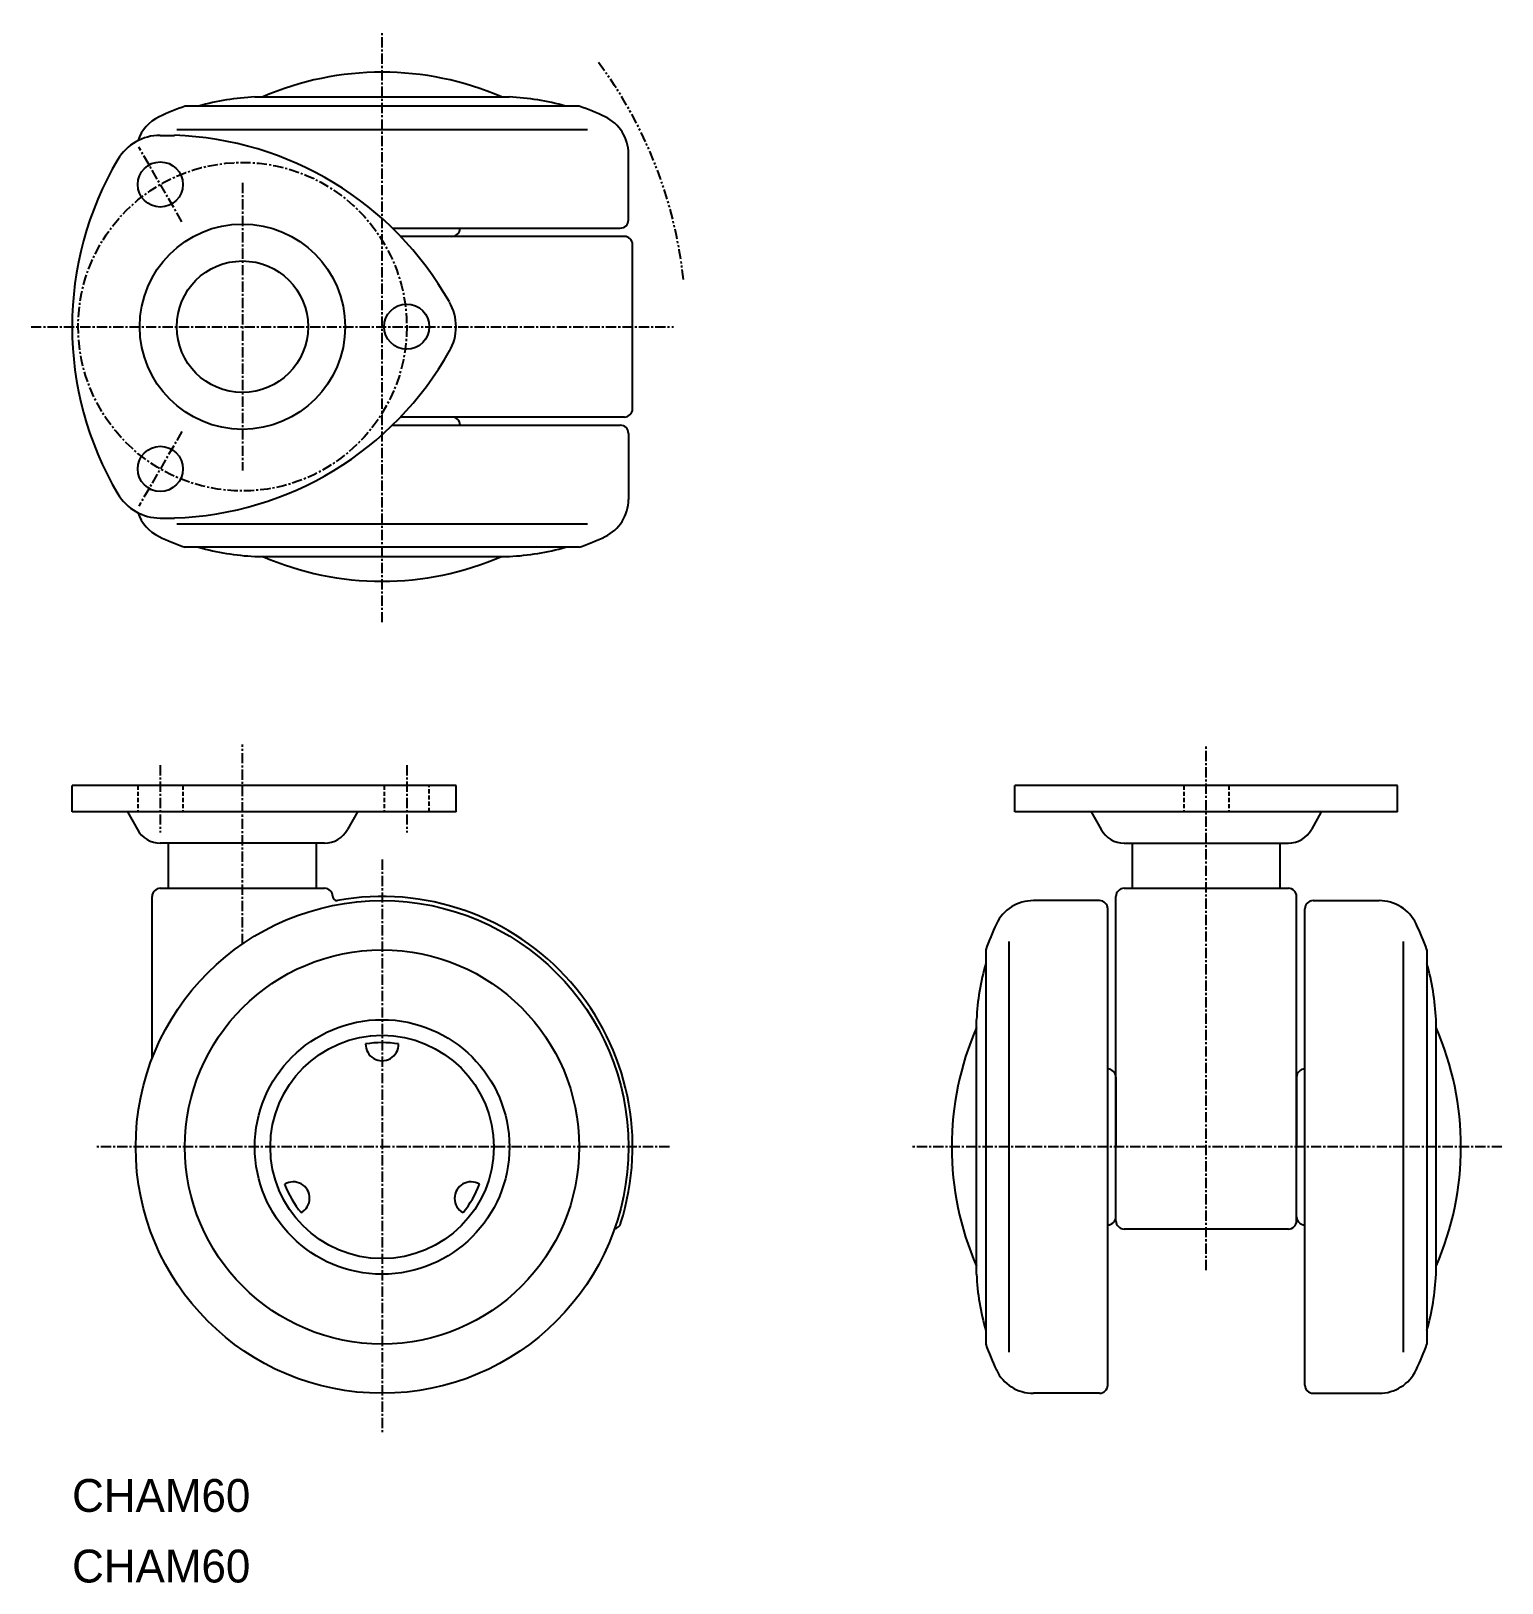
# Model space of a CAD drawing. Extents: x -5 to 174, y 0 to 189.
import ezdxf

# ---------------------------------------------------------------- set-up
doc = ezdxf.new("R2010")
doc.units = 0
for name, pattern in [('CENTER', [2, 1.25, -0.25, 0.25, -0.25]), ('DASHED', [0.75, 0.5, -0.25]), ('PHANTOM', [2.5, 1.25, -0.25, 0.25, -0.25, 0.25, -0.25])]:
    doc.linetypes.add(name, pattern=pattern)
doc.layers.get('0').update_dxf_attribs({"linetype": 'CONTINUOUS'})
doc.layers.add('CENTER', color=1, linetype='CENTER')

msp = doc.modelspace()

# ---------------------------------------------------------------- linework, layer by layer
at = {"color": 7, "linetype": 'CONTINUOUS'}
for p, q in [((61.74, 179.79), (13.74, 179.79)), ((22.25, 180.91), (53.24, 180.91)), ((10.73, 176.23), (12.46, 176.23)), ((12.74, 176.93), (62.74, 176.93)), ((67.74, 165.93), (67.74, 173.98)), ((39, 164.93), (66.74, 164.93)), ((46.24, 163.93), (39.99, 163.93)), ((67.24, 163.93), (39.99, 163.93)), ((68.24, 142.93), (68.24, 162.93)), ((67.24, 141.93), (39.99, 141.93)), ((39, 140.93), (66.74, 140.93)), ((67.74, 139.93), (67.74, 131.89)), ((10.73, 129.63), (12.46, 129.63)), ((12.74, 128.93), (62.74, 128.93)), ((61.74, 126.08), (13.74, 126.08)), ((22.25, 124.96), (53.24, 124.96)), ((46.74, 97.04), (0, 97.04)), ((0, 93.84), (0, 97.04)), ((46.74, 93.84), (46.74, 97.04)), ((114.79, 93.84), (114.79, 97.04)), ((161.39, 97.04), (114.79, 97.04)), ((161.39, 93.84), (161.39, 97.04)), ((46.74, 93.84), (0, 93.84)), ((6.74, 93.84), (7.95, 91.68)), ((34.74, 93.84), (33.54, 91.68)), ((161.39, 93.84), (114.79, 93.84)), ((124.09, 93.84), (125.29, 91.68)), ((152.09, 93.84), (150.88, 91.68)), ((30.74, 90.04), (10.74, 90.04)), ((11.74, 84.54), (11.74, 90.04)), ((29.74, 84.54), (29.74, 90.04)), ((128.09, 90.04), (148.09, 90.04)), ((129.09, 84.54), (129.09, 90.04)), ((147.09, 84.54), (147.09, 90.04)), ((9.74, 63.81), (9.74, 83.54)), ((10.74, 84.54), (30.74, 84.54)), ((127.09, 44.04), (127.09, 83.54)), ((128.09, 84.54), (148.09, 84.54)), ((149.09, 44.04), (149.09, 83.54)), ((125.09, 83.04), (117.04, 83.04)), ((126.09, 24.04), (126.09, 82.04)), ((150.09, 24.04), (150.09, 82.04)), ((151.09, 83.04), (159.13, 83.04)), ((114.09, 28.04), (114.09, 78.04)), ((162.09, 28.04), (162.09, 78.04)), ((111.23, 77.04), (111.23, 29.04)), ((164.94, 77.04), (164.94, 29.04)), ((110.12, 37.54), (110.12, 68.54)), ((166.06, 37.54), (166.06, 68.54)), ((127.09, 61.54), (127.09, 53.04)), ((149.09, 61.54), (149.09, 53.04)), ((127.09, 44.54), (127.09, 53.04)), ((149.09, 44.54), (149.09, 53.04)), ((142.59, 43.04), (128.09, 43.04)), ((148.09, 43.04), (138.09, 43.04)), ((142.59, 43.04), (138.09, 43.04)), ((125.09, 23.04), (117.04, 23.04)), ((151.09, 23.04), (159.13, 23.04))]:
    msp.add_line(p, q, dxfattribs=at)
at = {"color": 3, "linetype": 'DASHED'}
for p, q in [((7.99, 97.04), (7.99, 93.84)), ((13.49, 97.04), (13.49, 93.84)), ((37.99, 97.04), (37.99, 93.84)), ((43.49, 93.84), (43.49, 97.04)), ((135.34, 97.04), (135.34, 93.84)), ((140.84, 97.04), (140.84, 93.84))]:
    msp.add_line(p, q, dxfattribs=at)
at = {"color": 7, "linetype": 'CONTINUOUS'}
for centre, radius in [((10.74, 170.25), 2.75), ((20.74, 152.93), 12.5), ((20.74, 152.93), 8), ((40.74, 152.93), 2.75), ((10.74, 135.61), 2.75), ((37.74, 53.04), 30), ((37.74, 53.04), 24), ((37.74, 53.04), 15.5), ((37.74, 53.04), 13.6)]:
    msp.add_circle(centre, radius, dxfattribs=at)
at = {"color": 3, "linetype": 'PHANTOM'}
msp.add_arc((20.74, 152.93), 54, 6.0888, 36.809, dxfattribs=at)
at = {"color": 7, "linetype": 'CONTINUOUS'}
for centre, radius, start, end in [((37.74, 147.53), 36.4, 66.4643, 113.5357), ((23.55, 151.43), 30, 109.0757, 115.606), ((23.55, 151.43), 29.5, 92.5276, 106.0323), ((51.94, 151.43), 29.5, 73.9677, 87.4724), ((51.94, 151.43), 30, 64.394, 70.9243), ((12.74, 173.98), 5, 115.606, 161.3341), ((62.74, 173.98), 5, 0, 64.394), ((10.73, 170.23), 6, 90, 149.4145), ((11.11, 136.26), 40, 29.4682, 88.0761), ((40, 152.93), 40, 149.4145, 210.5855), ((46.24, 164.93), 1, 270, 0), ((66.74, 165.93), 1, 270, 0), ((67.24, 162.93), 1, 0, 90), ((40.74, 152.93), 6, 330, 29.9999), ((11.11, 169.61), 40, 271.9234, 330.6257), ((46.24, 140.93), 1, 0, 90), ((67.24, 142.93), 1, 270, 0), ((66.74, 139.93), 1, 0, 90), ((10.73, 135.63), 6, 210.5855, 270), ((62.74, 131.89), 5, 295.606, 0), ((12.74, 131.89), 5, 198.666, 244.394), ((23.55, 154.43), 30, 244.394, 250.9243), ((51.94, 154.43), 30, 289.0757, 295.606), ((23.55, 154.43), 29.5, 253.9677, 267.4724), ((37.74, 158.33), 36.4, 246.4643, 293.5357), ((51.94, 154.43), 29.5, 272.5276, 286.0323), ((10.74, 93.24), 3.2, 209.1762, 270), ((30.74, 93.24), 3.2, 270, 330.8238), ((128.09, 93.24), 3.2, 209.1762, 270), ((148.09, 93.24), 3.2, 270, 330.8238), ((10.74, 83.54), 1, 90, 180), ((30.74, 83.54), 1, 0, 90), ((32.24, 83.55), 0.5, 180, 280.2195), ((37.74, 53.04), 30.5, 342.2367, 100.2195), ((128.09, 83.54), 1, 90, 180), ((148.09, 83.54), 1, 0, 90), ((117.04, 78.04), 5, 90, 154.394), ((125.09, 82.04), 1, 0, 90), ((151.09, 82.04), 1, 90, 180), ((159.13, 78.04), 5, 25.606, 90), ((139.59, 67.24), 30, 154.394, 160.9243), ((136.59, 67.24), 30, 19.0757, 25.606), ((139.59, 67.24), 29.5, 163.9677, 177.4724), ((136.59, 67.24), 29.5, 2.5276, 16.0323), ((143.49, 53.04), 36.4, 156.4643, 203.5357), ((132.69, 53.04), 36.4, 336.4643, 23.5357), ((37.74, 53.04), 12.7, 80.9393, 99.0607), ((37.74, 65.54), 2, 178.8225, 1.1775), ((126.09, 61.54), 1, 0, 90), ((150.09, 61.54), 1, 90, 180), ((26.92, 46.79), 2, 298.8225, 121.1775), ((37.74, 53.04), 12.7, 200.9393, 219.0607), ((48.57, 46.79), 2, 58.8225, 241.1775), ((37.74, 53.04), 12.7, 320.9393, 339.0607), ((65.84, 44.04), 1, 281.3992, 342.2367), ((126.09, 44.54), 1, 270, 0), ((128.09, 44.04), 1, 180, 270), ((148.09, 44.04), 1, 270, 0), ((150.09, 44.54), 1, 180, 270), ((139.59, 38.84), 29.5, 182.5276, 196.0323), ((136.59, 38.84), 29.5, 343.9677, 357.4724), ((139.59, 38.84), 30, 199.0757, 205.606), ((136.59, 38.84), 30, 334.394, 340.9243), ((117.04, 28.04), 5, 205.606, 270), ((159.13, 28.04), 5, 270, 334.394), ((125.09, 24.04), 1, 270, 0), ((151.09, 24.04), 1, 180, 270)]:
    msp.add_arc(centre, radius, start, end, dxfattribs=at)
at = {"layer": 'CENTER', "color": 1, "linetype": 'CENTER'}
for p, q in [((37.74, 116.93), (37.74, 188.93)), ((13.37, 165.71), (8.12, 174.8)), ((20.74, 170.44), (20.74, 135.43)), ((-5, 152.93), (73.24, 152.93)), ((13.37, 140.16), (8.12, 131.07)), ((20.74, 77.76), (20.74, 102.04)), ((138.09, 38.04), (138.09, 102.04)), ((10.74, 99.54), (10.74, 91.34)), ((40.74, 99.54), (40.74, 91.34)), ((37.74, 88.04), (37.74, 18.04)), ((72.74, 53.04), (2.74, 53.04)), ((174.09, 53.04), (102.09, 53.04))]:
    msp.add_line(p, q, dxfattribs=at)
msp.add_circle((20.74, 152.93), 20, dxfattribs=at)

# ---------------------------------------------------------------- texts
at = {"color": 7, "linetype": 'CONTINUOUS'}
for p in [(0, 8.6), (0, 0)]:
    msp.add_text('CHAM60', height=4, dxfattribs=at).set_placement(p)

doc.saveas('drawing.dxf')
